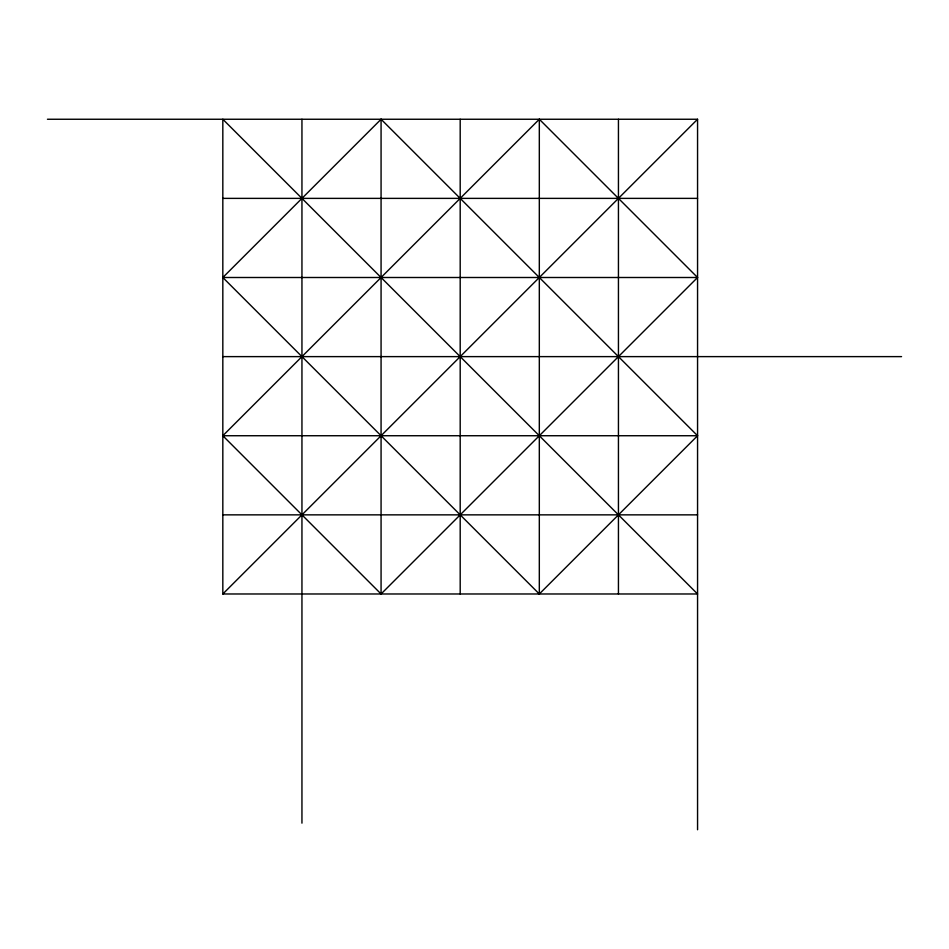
<?xml version="1.0" encoding="UTF-8"?>
<svg xmlns="http://www.w3.org/2000/svg" width="949" height="949" viewBox="0 0 949 949"><rect width="100%" height="100%" fill="white"/><g stroke="black" fill="none" stroke-linecap="round" stroke-linejoin="round"><path stroke-width="1.42" d="M222.825 277.499L381.071 119.254L697.562 435.733L539.317 593.979L222.825 277.499L697.562 277.499L539.317 119.254L222.825 435.733L381.071 593.979L697.562 277.499M222.825 593.979L697.562 593.979L222.825 119.254L222.825 593.979L697.562 119.254L47.45 119.254M222.825 198.377L697.562 198.377M222.825 356.622L901.55 356.622M222.825 435.733L697.562 435.733M222.825 514.856L697.562 514.856M697.562 119.254L697.562 829.746M618.44 119.254L618.44 593.979M539.317 119.254L539.317 593.979M460.194 119.254L460.194 593.979M381.071 119.254L381.071 593.979M301.948 119.254L301.948 823.151"/></g></svg>
